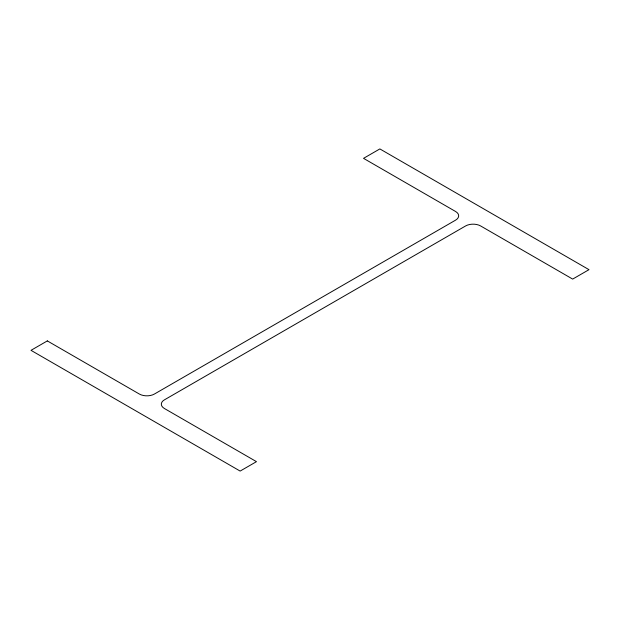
<?xml version="1.0" encoding="UTF-8"?>
<svg xmlns="http://www.w3.org/2000/svg" width="620" height="620" viewBox="0 0 620 620"><rect width="100%" height="100%" fill="white"/><g stroke="black" fill="none" stroke-linecap="round" stroke-linejoin="round"><path stroke-width="0.93" d="M47.329 340.907L31 350.331L240.142 471.076L256.471 461.652L164.424 408.51A10.617 6.13 0 0 1 164.424 399.846L465.612 225.951A10.617 6.13 0 0 1 480.624 225.951L572.671 279.093L589 269.669L379.858 148.924L363.529 158.348L455.576 211.49A10.617 6.13 0 0 1 455.576 220.154L154.388 394.049A10.617 6.13 0 0 1 139.376 394.049L47.329 340.907"/></g></svg>
